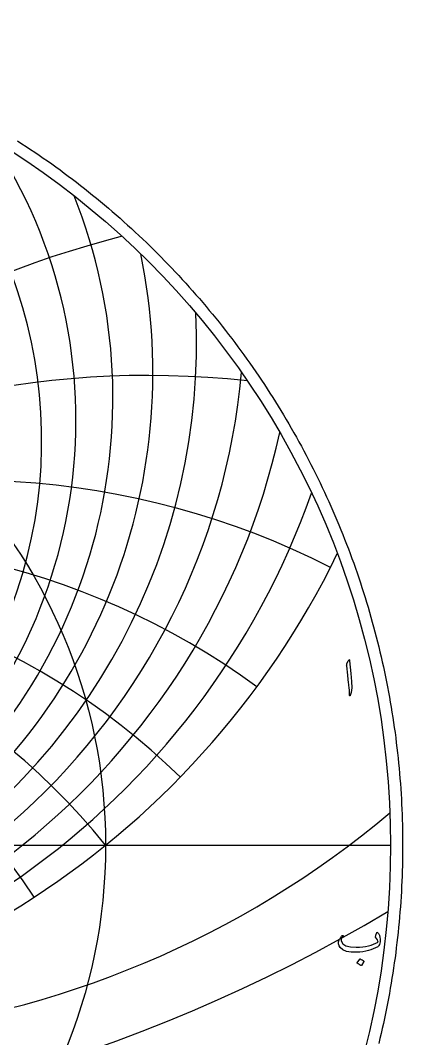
# Model space of a CAD drawing. Header units: millimetres. Extents: x -74 to 74, y -74 to 75.
# Drawn here: x 39.9 to 73.5, y -17 to 72.5 of the extents above; entities that cross this region are included whole.
import ezdxf

# ---------------------------------------------------------------- set-up
doc = ezdxf.new("R2010")
doc.units = ezdxf.units.MM
for name, color, linetype in [('CUT_OUTER', 1, 'Continuous'), ('ENGRAVE', 7, 'Continuous'), ('ENGRAVE_FINE', 8, 'Continuous'), ('TEXT', 5, 'Continuous')]:
    doc.layers.add(name, color=color, linetype=linetype)

msp = doc.modelspace()

# ---------------------------------------------------------------- linework, layer by layer
at = {"layer": 'CUT_OUTER'}
msp.add_lwpolyline([(39.7067, 61.8606), (40.0855, 61.6158), (40.4628, 61.3687), (40.8386, 61.1193), (41.2128, 60.8675), (41.5855, 60.6135), (41.9567, 60.3572), (42.3262, 60.0986), (42.6942, 59.8378), (43.0605, 59.5747), (43.4253, 59.3093), (43.7884, 59.0418), (44.1498, 58.772), (44.5096, 58.5), (44.8677, 58.2258), (45.2241, 57.9494), (45.5789, 57.6708), (45.9319, 57.39), (46.2831, 57.1071), (46.6327, 56.8221), (46.9804, 56.5349), (47.3264, 56.2455), (47.6707, 55.9541), (48.0131, 55.6605), (48.3537, 55.3649), (48.6925, 55.0671), (49.0295, 54.7673), (49.3646, 54.4655), (49.6979, 54.1615), (50.0293, 53.8556), (50.3588, 53.5476), (50.6864, 53.2376), (51.0121, 52.9256), (51.3359, 52.6116), (51.6577, 52.2956), (51.9777, 51.9777), (52.2956, 51.6577), (52.6116, 51.3359), (52.9256, 51.0121), (53.2376, 50.6864), (53.5476, 50.3588), (53.8556, 50.0293), (54.1615, 49.6979), (54.4655, 49.3646), (54.7673, 49.0295), (55.0671, 48.6925), (55.3649, 48.3537), (55.6605, 48.0131), (55.9541, 47.6707), (56.2455, 47.3264), (56.5349, 46.9804), (56.8221, 46.6327), (57.1071, 46.2831), (57.39, 45.9319), (57.6708, 45.5789), (57.9494, 45.2241), (58.2258, 44.8677), (58.5, 44.5096), (58.772, 44.1498), (59.0418, 43.7884), (59.3093, 43.4253), (59.5747, 43.0605), (59.8378, 42.6942), (60.0986, 42.3262), (60.3572, 41.9567), (60.6135, 41.5855), (60.8675, 41.2128), (61.1193, 40.8386), (61.3687, 40.4628), (61.6158, 40.0855), (61.8606, 39.7067), (62.1031, 39.3263), (62.3432, 38.9445), (62.581, 38.5613), (62.8164, 38.1766), (63.0495, 37.7904), (63.2802, 37.4028), (63.5085, 37.0138), (63.7344, 36.6235), (63.9579, 36.2317), (64.179, 35.8386), (64.3977, 35.4441), (64.614, 35.0483), (64.8278, 34.6512), (65.0392, 34.2528), (65.2482, 33.853), (65.4547, 33.4521), (65.6587, 33.0498), (65.8602, 32.6463), (66.0593, 32.2416), (66.2559, 31.8356), (66.45, 31.4285), (66.6416, 31.0202), (66.8307, 30.6107), (67.0172, 30.2001), (67.2013, 29.7883), (67.3828, 29.3754), (67.5618, 28.9614), (67.7382, 28.5463), (67.9121, 28.1301), (68.0834, 27.7129), (68.2522, 27.2946), (68.4184, 26.8753), (68.582, 26.455), (68.743, 26.0337), (68.9014, 25.6114), (69.0573, 25.1881), (69.2106, 24.7639), (69.3612, 24.3388), (69.5092, 23.9127), (69.6546, 23.4858), (69.7974, 23.058), (69.9376, 22.6293), (70.0751, 22.1997), (70.21, 21.7693), (70.3423, 21.3381), (70.4719, 20.9061), (70.5988, 20.4733), (70.7231, 20.0397), (70.8448, 19.6054), (70.9637, 19.1703), (71.08, 18.7345), (71.1936, 18.298), (71.3046, 17.8609), (71.4128, 17.423), (71.5184, 16.9845), (71.6213, 16.5454), (71.7214, 16.1056), (71.8189, 15.6652), (71.9137, 15.2242), (72.0057, 14.7827), (72.0951, 14.3406), (72.1817, 13.898), (72.2656, 13.4548), (72.3468, 13.0111), (72.4253, 12.567), (72.501, 12.1224), (72.5741, 11.6773), (72.6443, 11.2317), (72.7119, 10.7858), (72.7767, 10.3394), (72.8388, 9.8927), (72.8981, 9.4456), (72.9547, 8.9981), (73.0085, 8.5503), (73.0596, 8.1022), (73.108, 7.6537), (73.1535, 7.205), (73.1964, 6.756), (73.2364, 6.3067), (73.2738, 5.8573), (73.3083, 5.4075), (73.3401, 4.9576), (73.3692, 4.5075), (73.3954, 4.0573), (73.419, 3.6068), (73.4397, 3.1563), (73.4577, 2.7056), (73.4729, 2.2548), (73.4854, 1.804), (73.495, 1.353), (73.502, 0.9021), (73.5061, 0.451), (73.5075, 0), (73.5061, -0.451), (73.502, -0.9021), (73.495, -1.353), (73.4854, -1.804), (73.4729, -2.2548), (73.4577, -2.7056), (73.4397, -3.1563), (73.419, -3.6068), (73.3954, -4.0573), (73.3692, -4.5075), (73.3401, -4.9576), (73.3083, -5.4075), (73.2738, -5.8573), (73.2364, -6.3067), (73.1964, -6.756), (73.1535, -7.205), (73.108, -7.6537), (73.0596, -8.1022), (73.0085, -8.5503), (72.9547, -8.9981), (72.8981, -9.4456), (72.8388, -9.8927), (72.7767, -10.3394), (72.7119, -10.7858), (72.6443, -11.2317), (72.5741, -11.6773), (72.501, -12.1224), (72.4253, -12.567), (72.3468, -13.0111), (72.2656, -13.4548), (72.1817, -13.898), (72.0951, -14.3406), (72.0057, -14.7827), (71.9137, -15.2242), (71.8189, -15.6652), (71.7214, -16.1056), (71.6213, -16.5454), (71.5184, -16.9845), (71.4128, -17.423)], dxfattribs=at)
at = {"layer": 'ENGRAVE'}
msp.add_lwpolyline([(-72.45, 0), (72.45, 0)], dxfattribs=at)
for radius in [72.45, 47.425]:
    msp.add_circle((0, 0), radius, dxfattribs=at)
for centre, radius, start, end in [((0, 41.4982), 51.5787, 168.321204, 11.678796), ((0, 58.565), 75.3591, 205.930897, 334.069103), ((0, -38.404), 61.0246, 39, 141), ((0, -38.404), 61.0246, 39, 141), ((18.0679, 67.4302), 84.3944, 275.566529, 310.069655)]:
    msp.add_arc(centre, radius, start, end, dxfattribs=at)
at = {"layer": 'ENGRAVE_FINE'}
for centre, radius, start, end in [((0, 35.5735), 41.8171, 131.307855, 48.692145), ((0, 37.3156), 44.8269, 146.48771, 33.51229), ((0, 39.2781), 48.0678, 158.307565, 21.692435), ((72.7263, -38.404), 94.9374, 104.554259, 165.311432), ((72.7263, -38.404), 94.9374, 104.554259, 165.311432), ((0, 44.0214), 55.4072, 177.166321, 2.833679), ((0, 46.9054), 59.6129, 185.179056, 354.820944), ((51.2057, -38.404), 79.6619, 83.748509, 161.246929), ((51.2057, -38.404), 79.6619, 83.748509, 161.246929), ((0, 50.2231), 64.271, 192.562112, 347.437888), ((35.2326, -38.404), 70.4651, 63.045855, 156.890188), ((35.2326, -38.404), 70.4651, 63.045855, 156.890188), ((0, 54.0685), 69.4778, 199.448543, 340.551457), ((22.2111, -38.404), 64.941, 53.654526, 152.148013), ((22.2111, -38.404), 64.941, 53.654526, 152.148013), ((-10.7603, -38.404), 61.966, 33.097661, 134.238363), ((-10.7603, -38.404), 61.966, 33.097661, 134.238363), ((10.7603, -38.404), 61.966, 45.761637, 146.902339), ((10.7603, -38.404), 61.966, 45.761637, 146.902339), ((0, 115.0664), 140.816, 239.147014, 300.852986)]:
    msp.add_arc(centre, radius, start, end, dxfattribs=at)
at = {"layer": 'TEXT'}
for points in [[(68.728, 16.1839), (68.7718, 16.2685), (68.8069, 16.2982), (68.8335, 16.2731), (68.8514, 16.1931), (68.9566, 15.0733), (69.0191, 14.3861), (69.0331, 13.8371), (68.9986, 13.4263), (68.9154, 13.1538), (68.9003, 13.1315), (68.8869, 13.1195), (68.8752, 13.1178), (68.8652, 13.1264), (68.8572, 13.1398), (68.8514, 13.1572), (68.848, 13.1787), (68.8469, 13.2041), (68.8469, 13.402), (68.8377, 13.612), (68.8195, 13.8339), (68.792, 14.0679), (68.786, 14.129), (68.768, 14.2941), (68.738, 14.5632), (68.6961, 14.9362), (68.5955, 15.7635), (68.5932, 15.8074), (68.5955, 15.848), (68.6024, 15.8851), (68.6138, 15.9189)], [(71.3379, -7.6756), (71.3686, -7.7142), (71.3967, -7.7567), (71.4223, -7.8033), (71.4453, -7.8539), (71.4657, -7.9081), (71.4836, -7.9658), (71.4989, -8.027), (71.5116, -8.0915), (71.5281, -8.2212), (71.5321, -8.3497), (71.5236, -8.4771), (71.5024, -8.6034), (71.4704, -8.7159), (71.4293, -8.8068), (71.379, -8.8759), (71.3196, -8.9233), (71.1311, -9.023), (70.9311, -9.1118), (70.7198, -9.1898), (70.497, -9.2569), (70.2627, -9.3126), (70.0171, -9.3563), (69.76, -9.3881), (69.4915, -9.4078), (68.9882, -9.4026), (68.5751, -9.3323), (68.2524, -9.197), (68.0198, -8.9964), (67.9244, -8.8396), (67.8804, -8.6708), (67.8879, -8.49), (67.9467, -8.2972), (67.9666, -8.2556), (67.9896, -8.2132), (68.0157, -8.1699), (68.045, -8.1258), (68.0774, -8.0808), (68.113, -8.0349), (68.1517, -7.9882), (68.1935, -7.9407), (68.2075, -7.9273), (68.2221, -7.919), (68.2372, -7.9158), (68.2529, -7.9178), (68.2635, -7.9218), (68.2723, -7.9293), (68.2795, -7.9401), (68.2849, -7.9544), (68.2875, -7.9678), (68.2861, -7.9807), (68.2806, -7.993), (68.2712, -8.0047), (68.2321, -8.0512), (68.1969, -8.0995), (68.1658, -8.1495), (68.1387, -8.2012), (68.1201, -8.2506), (68.1101, -8.2983), (68.1087, -8.3443), (68.1158, -8.3886), (68.2586, -8.6471), (68.5271, -8.8285), (68.9213, -8.9327), (69.4412, -8.9599), (69.727, -8.9489), (69.9994, -8.925), (70.2583, -8.8883), (70.5038, -8.8388), (70.7362, -8.7763), (70.9557, -8.7011), (71.1624, -8.613), (71.3562, -8.512), (71.3373, -8.4177), (71.2945, -8.3132), (71.2276, -8.1983), (71.1368, -8.0732), (71.1339, -8.0612), (71.1345, -8.0389), (71.1385, -8.0064), (71.1459, -7.9635), (71.1479, -7.9593), (71.1494, -7.9555), (71.1502, -7.9524), (71.1505, -7.9498), (71.1654, -7.8916), (71.1871, -7.8264), (71.2156, -7.7544), (71.2511, -7.6756), (71.2668, -7.6516), (71.2865, -7.6436), (71.3102, -7.6516), (71.3379, -7.6756)], [(69.7428, -10.0019), (69.7486, -9.9962), (69.7566, -9.9928), (69.7668, -9.9916), (69.7794, -9.9928), (69.8682, -10.0288), (69.9519, -10.0727), (70.0305, -10.1247), (70.1039, -10.1847), (70.111, -10.1939), (70.1142, -10.203), (70.1133, -10.2121), (70.1085, -10.2213), (69.8937, -10.5686), (69.8857, -10.5769), (69.8754, -10.5789), (69.8628, -10.5746), (69.848, -10.5641), (69.8351, -10.5549), (69.8148, -10.5412), (69.7871, -10.5229), (69.752, -10.5001), (69.7089, -10.4726), (69.6572, -10.4407), (69.5969, -10.4041), (69.528, -10.363), (69.5189, -10.3561), (69.5143, -10.3492), (69.5143, -10.3424), (69.5189, -10.3355)]]:
    msp.add_lwpolyline(points, close=True, dxfattribs=at)

doc.saveas('drawing.dxf')
